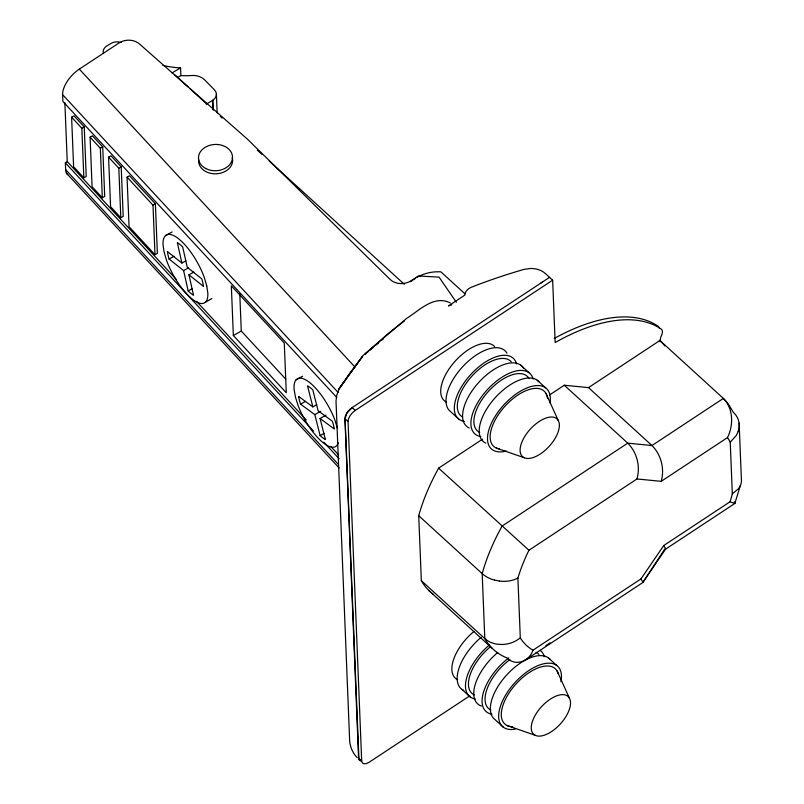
<?xml version="1.0" encoding="UTF-8"?>
<svg xmlns="http://www.w3.org/2000/svg" width="804" height="804" viewBox="0 0 804 804"><rect width="100%" height="100%" fill="white"/><g stroke="black" fill="none" stroke-linecap="round" stroke-linejoin="round"><path stroke-width="1.21" d="M482.601 439.135L438.622 468.149A170.237 85.144 -47.6 0 0 418.733 515.716L421.336 580.649L484.802 638.567A170.237 85.144 -47.6 0 0 507.384 658.094C515.746 666.988 529.736 660.767 532.951 650.205A144.941 72.491 -47.6 0 1 520.309 637.934L517.907 578.146A144.941 72.491 -47.6 0 1 528.931 550.258L636.969 478.963C640.587 466.591 636.959 452.2 627.743 443.155L564.277 385.237L549.614 394.915M636.969 478.963L661.189 481.345C664.807 468.973 661.179 454.582 651.964 445.537L588.498 387.618L564.277 385.237M525.364 660.064L642.758 582.578L665.541 549.172L734.816 503.475L740.414 485.515A25.215 17.989 6.8 0 0 741.338 478.501L739.137 423.165M661.189 481.345L727.469 437.607C733.63 425.316 733.459 408.603 723.369 398.412L659.913 340.494L588.498 387.618M738.243 431.386L736.394 435.326L730.243 442.21L732.313 493.857A144.941 72.491 -47.6 0 1 730.052 501.776L663.762 545.514L640.979 578.91L532.951 650.205M740.414 485.515L738.544 488.701L732.313 493.857M642.758 582.578L664.848 548.991L665.742 548.861L663.762 545.514M365.197 353.931L389.005 332.906L404.462 320.927M365.398 353.961L368.252 351.549M370.162 349.941L373.016 347.529M375.88 345.107L378.734 342.695M381.598 340.283L383.508 338.675M352.303 407.497L347.087 412.794L345.067 418.603L358.936 759.097M520.309 637.934L516.238 640.667A25.738 21.356 -15.1 0 1 501.977 644.496L497.103 644.195A25.075 20.653 -14.6 0 1 484.802 638.567L482.189 573.634A170.237 85.144 -47.6 0 1 502.088 526.067L627.743 443.155L651.964 445.537L723.369 398.412L727.962 403.447L733.409 412.422A25.215 20.602 -13.4 0 1 738.203 431.376M540.821 283.108L542.68 281.872M410.442 281.671L415.678 278.214M360.936 760.926A9.728 4.864 -47.6 0 1 358.564 758.011L344.936 418.693A9.728 4.864 -47.6 0 1 352.172 407.588L549.544 277.34M469.657 695.922L369.408 762.081A9.728 4.864 -47.6 0 1 361.679 760.845L348.052 421.527A9.728 4.864 -47.6 0 1 355.278 410.422L552.649 280.184L545.444 273.601A19.457 15.035 -2.3 0 0 535.685 268.888L531.022 268.425L524.067 269.38A486.38 375.84 -2.3 0 0 471.405 287.229L469.054 288.445A11.668 9.025 -2.3 0 0 464.863 295.068L448.501 305.942A9.728 4.864 -47.6 0 1 449.647 305.409M545.886 645.622L550.067 642.868M62.611 94.681A22.411 11.216 -47.6 0 1 79.315 69.124L119.052 42.934A14.593 11.276 -2.3 0 1 139.424 43.919L247.793 139.484L390.081 279.4A14.593 11.276 -2.3 0 0 410.944 280.827L418.301 275.983L439.054 277.129L456.34 302.284M67.657 174.729A22.351 11.186 -47.6 0 1 65.637 169.634L65.365 162.84L67.245 161.604L64.873 102.731M206.236 104.168L212.909 100.209A9.728 7.517 -2.3 0 0 214.487 89.917L204.618 79.827A14.593 11.276 -2.3 0 0 192.025 75.506A77.817 60.139 -2.3 0 1 180.88 75.596L177.664 77.496M172.016 72.943L180.568 67.878L180.88 75.596M71.606 117.183L73.988 115.846L84.239 126.921L86.219 176.458L83.837 177.795L73.596 166.719L71.606 117.183L81.847 128.258L83.837 177.795M81.847 128.258L84.239 126.921M90.088 137.162L92.47 135.826L102.721 146.901L104.711 196.437L102.329 197.774L92.078 186.699L90.088 137.162L100.339 148.237L102.329 197.774M100.339 148.237L102.721 146.901M108.58 157.152L110.962 155.805L121.213 166.89L123.203 216.417L120.811 217.763L110.57 206.688L108.58 157.152L118.821 168.227L120.811 217.763M118.821 168.227L121.213 166.89M127.062 177.131L129.444 175.795L155.383 203.824L157.373 253.36L154.991 254.697L129.052 226.668L127.062 177.131L153.001 205.161L154.991 254.697M153.001 205.161L155.383 203.824M165.523 235.632L172.086 231.944M185.885 260.828L181.905 263.059L167.413 251.521A31.617 11.045 60.7 0 0 169.101 259.049L174.066 256.265M169.101 259.049L183.603 270.576L188.568 267.792M183.603 270.576L188.176 290.988A31.617 11.045 60.7 0 0 193.523 295.239L188.95 274.837L193.915 272.043M188.176 290.988L192.156 288.757M205.332 302.254L211.884 298.575M233.341 335.519L231.341 285.862L284.284 343.077L286.274 392.744L233.341 335.519L241.28 331.067L239.793 293.812M296.053 379.89L302.616 376.202M316.826 404.663L312.846 406.894L298.606 396.412A31.617 11.045 60.7 0 0 300.555 404.141L305.53 401.357M300.555 404.141L314.806 414.623L320.766 411.276M314.806 414.623L320.113 435.587A31.617 11.045 60.7 0 0 325.369 439.456L320.062 418.492L326.022 415.145M320.113 435.587L324.092 433.356M517.907 578.146L513.796 579.845A25.738 17.899 7.6 0 1 499.425 581.091M734.816 503.475L730.052 501.776M494.53 580.106L499.425 581.061M360.574 760.695L359.127 759.559M496.209 448.009L524.248 457.747M507.364 725.63L535.394 735.369M450.441 303.018C434.16 294.415 418.914 310.836 406.432 318.535L363.267 355.308L339.328 388.161L336.725 395.357L336.012 401.015L349.639 740.333C349.961 746.856 352.695 753.026 357.227 757.71M320.062 418.492L334.313 428.974A31.617 11.045 60.7 0 0 332.353 421.236L318.103 410.754L312.796 389.789A31.617 11.045 60.7 0 0 307.54 385.93L312.846 406.894M188.95 274.837L203.442 286.365A31.617 11.045 60.7 0 0 201.754 278.837L187.262 267.31L182.679 246.898A31.617 11.045 60.7 0 0 177.332 242.647L181.905 263.059M528.931 550.258L438.622 468.149M659.32 340.383L660.878 341.8M464.913 293.772L440.893 271.852A34.049 26.311 -2.3 0 0 417.387 277.159M520.68 365.116L528.972 372.684M537.263 380.262L545.564 387.829M175.011 75.023L187.955 86.842M189.794 88.53L206.437 103.716M220.306 116.369L222.155 118.057M257.29 150.117L261.913 154.338M269.31 161.091L404.291 284.274M459.054 419.336L450.763 411.759A40.853 20.432 -47.6 0 1 463.707 365.619A40.853 20.432 -47.6 0 1 506.952 353.167M352.172 407.588L355.278 410.422M344.936 418.693L348.052 421.527M418.733 515.716L482.189 573.634A25.075 17.648 7.5 0 0 494.52 580.126M548.418 657.883L556.71 665.451M428.673 590.337L492.128 648.245M461.908 689.39L470.209 696.957M503.384 727.238L495.093 719.67A40.853 20.432 -47.6 0 1 506.58 675.089A40.853 20.432 -47.6 0 1 550.006 659.31M358.564 758.011L361.679 760.845M79.315 69.114L354.865 366.936M338.052 392.362L62.622 94.671L62.903 101.455L336.685 397.377M241.28 331.067L285.822 379.197M67.245 161.604L176.126 279.3M196.548 301.369L306.294 419.979M330.957 446.642L338.615 454.923M65.365 162.84L313.56 431.105M323.801 442.17L339.147 458.762M65.637 169.634L338.504 464.551M66.561 173.292L339.087 467.938M640.979 578.91L642.959 582.267M734.333 501.847L734.987 502.972M545.936 393.357L558.207 420.422A25.547 12.774 -47.6 0 1 536.298 456.28A25.547 12.774 -47.6 0 1 524.721 436.532A25.547 12.774 -47.6 0 1 558.207 420.422M557.092 670.978L569.363 698.043A25.547 12.774 -47.6 0 1 547.454 733.911A25.547 12.774 -47.6 0 1 535.876 714.153A25.547 12.774 -47.6 0 1 569.363 698.043M337.409 428.11L334.735 419.618A38.914 13.598 60.7 0 0 308.625 381.759A38.914 13.598 60.7 0 0 294.123 389.749L295.5 397.276L298.183 405.759A38.914 13.598 60.7 0 0 320.766 440.692A38.914 13.598 60.7 0 0 338.283 442.723M552.649 280.184L555.152 342.544A179.955 90.008 -47.6 0 1 661.28 329.137A9.728 4.864 -47.6 0 1 661.401 335.72A9.728 4.864 -47.6 0 0 660.345 339.841L659.913 340.494L662.828 343.509A170.237 85.144 -47.6 0 1 664.868 346.011M216.407 94.289L217.16 112.962M212.909 100.209L213.311 110.168M212.487 100.47L212.839 109.183M512.711 726.715A37.406 18.713 -47.6 0 1 514.851 685.279A37.406 18.713 -47.6 0 1 558.288 673.903M457.687 679.782A36.964 18.492 -47.6 0 1 473.918 631.492M515.253 729.138A40.853 20.432 -47.6 0 1 500.992 704.636A40.853 20.432 -47.6 0 1 538.941 665.23A40.853 20.432 -47.6 0 1 560.921 681.742M475.405 699.028A40.853 20.432 -47.6 0 1 466.501 678.475A40.853 20.432 -47.6 0 1 489.495 644.878M463.787 690.475A40.853 20.432 -47.6 0 1 481.194 637.311M474.28 694.927A36.964 18.492 -47.6 0 1 490.51 646.637M540.127 650.305A40.853 20.432 -47.6 0 1 544.298 656.687M491.998 714.173A40.853 20.432 -47.6 0 1 483.465 692.264A40.853 20.432 -47.6 0 1 508.781 657.873M481.425 706.043A40.853 20.432 -47.6 0 1 497.787 652.456M490.862 710.063A36.964 18.492 -47.6 0 1 509.836 659.642M536.057 652.345A36.964 18.492 -47.6 0 1 538.981 654.506M499.254 448.903A37.406 18.713 -47.6 0 1 506.339 404.764A37.406 18.713 -47.6 0 1 547.554 398.543M446.532 402.161A36.964 18.492 -47.6 0 1 454.19 362.272A36.964 18.492 -47.6 0 1 494.651 346.604M506.208 451.054A40.853 20.432 -47.6 0 1 489.133 429.055A40.853 20.432 -47.6 0 1 526.158 388.272A40.853 20.432 -47.6 0 1 549.996 402.834M485.817 443.135A40.853 20.432 -47.6 0 1 494.008 399.065A40.853 20.432 -47.6 0 1 538.851 381.689M464.26 421.407A40.853 20.432 -47.6 0 1 470.541 374.754A40.853 20.432 -47.6 0 1 516.56 363.921M462.039 416.693A36.964 18.492 -47.6 0 1 471.586 376.503A36.964 18.492 -47.6 0 1 511.243 361.74M480.852 436.552A40.853 20.432 -47.6 0 1 487.134 389.9A40.853 20.432 -47.6 0 1 533.152 379.066M469.224 427.999A40.853 20.432 -47.6 0 1 478.842 382.322A40.853 20.432 -47.6 0 1 523.545 368.312M479.717 432.441A36.964 18.492 -47.6 0 1 488.661 391.106A36.964 18.492 -47.6 0 1 529.002 378.463M450.742 305.068A9.728 4.864 -47.6 0 1 451.768 304.917M232.225 157.494A17.025 13.155 -2.3 0 1 216.748 173.785A17.025 13.155 -2.3 0 1 198.688 159.745M103.334 53.225A9.728 7.517 -2.3 0 1 106.671 46.009L110.992 43.436A9.728 7.517 -2.3 0 1 121.113 42.562M180.568 67.878A77.817 60.139 -2.3 0 1 162.971 65.425M433.205 594.256A170.237 85.144 -47.6 0 1 421.336 580.649M727.469 437.607A144.941 72.491 -47.6 0 1 730.243 442.21M554.257 338.464A179.955 90.008 -47.6 0 1 658.174 326.293A9.728 4.864 -47.6 0 1 659.28 328.122M348.936 374.443L339.047 388.995L362.534 356.373L348.936 374.443M206.749 285.902L204.337 277.581A38.914 13.598 60.7 0 0 178.669 238.838A38.914 13.598 60.7 0 0 163.021 244.717L164.106 251.984L166.518 260.305A38.914 13.598 60.7 0 0 192.186 299.048A38.914 13.598 60.7 0 0 207.834 293.169L206.749 285.902M205.693 168.498A17.025 13.155 -2.3 0 0 232.456 158.509A17.025 13.155 -2.3 0 0 208.377 145.755A17.025 13.155 -2.3 0 0 205.693 168.498"/></g></svg>
